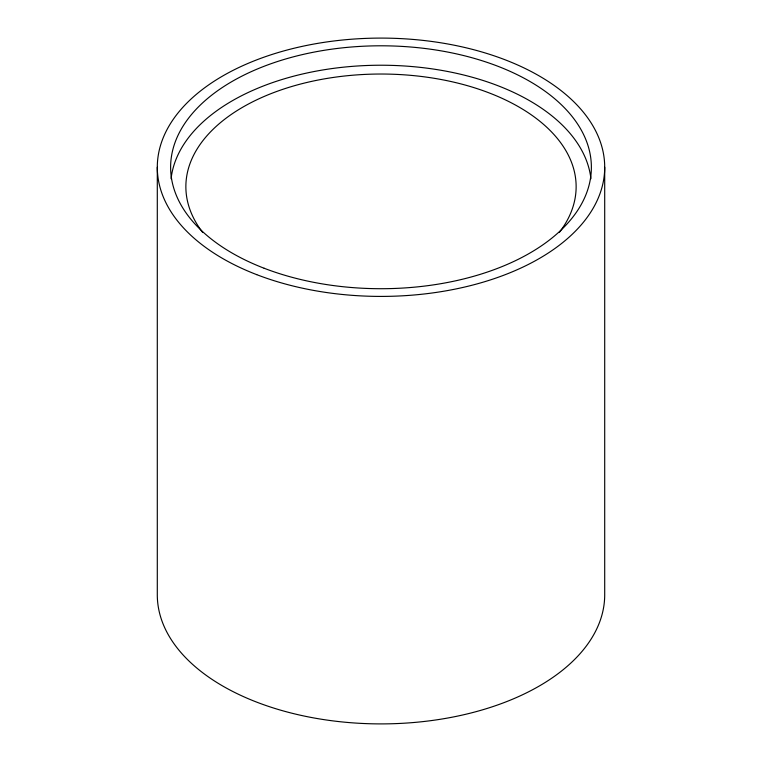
<?xml version="1.0" encoding="UTF-8"?>
<svg xmlns="http://www.w3.org/2000/svg" width="762" height="762" viewBox="0 0 762 762"><rect width="100%" height="100%" fill="white"/><g stroke="black" fill="none" stroke-linecap="round" stroke-linejoin="round"><path stroke-width="1.14" d="M604.704 167.259L604.704 594.741A223.704 129.159 0 0 1 381 723.9A223.704 129.159 0 0 1 157.296 594.741L157.296 167.259M202.606 232.343A195.129 112.662 0 0 1 381 74.028A195.129 112.662 0 0 1 559.394 232.343M171.079 178.746A210.369 121.453 0 0 1 381 65.227A210.369 121.453 0 0 1 590.921 178.746M256.718 274.644A223.704 129.159 0 0 0 604.228 175.698A223.704 129.159 0 0 0 282.054 51.416A223.704 129.159 0 0 0 256.718 274.644M264.128 268.243A210.369 121.453 0 0 0 590.921 175.203A210.369 121.453 0 0 0 287.96 58.322A210.369 121.453 0 0 0 264.128 268.243"/></g></svg>
